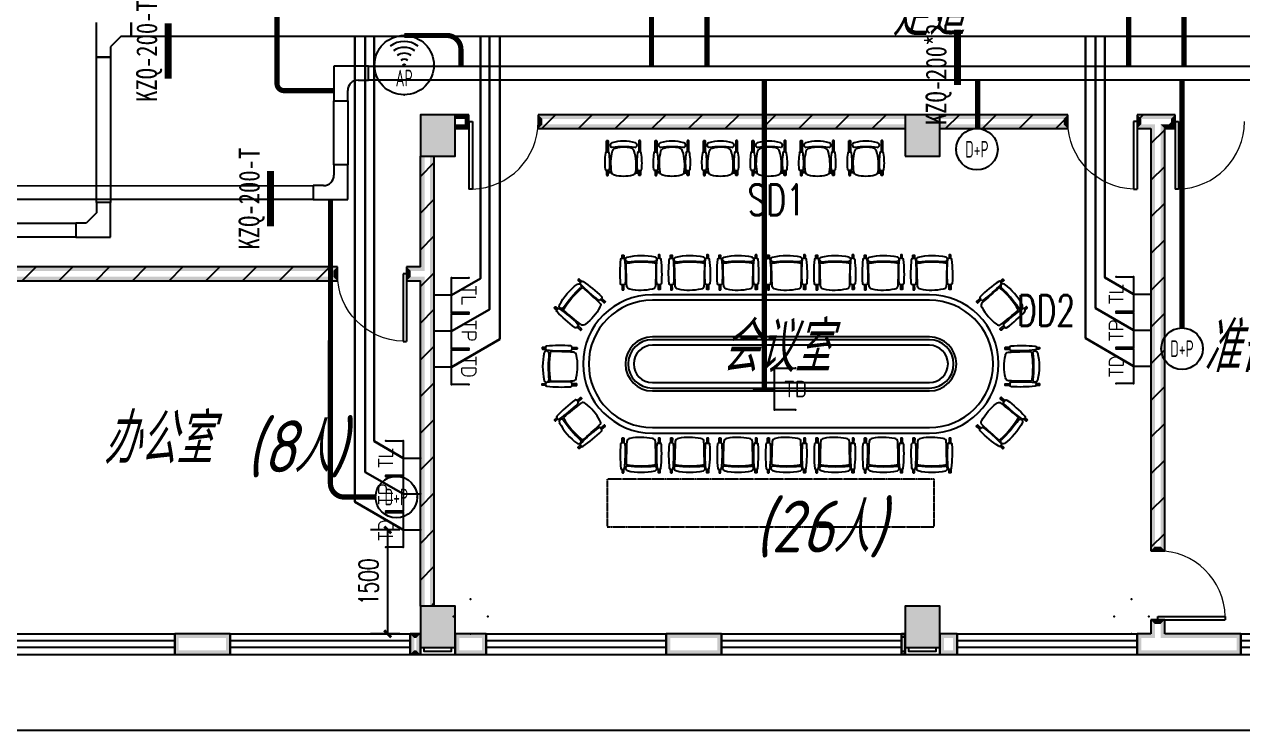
# Model space of a CAD drawing. Extents: x 1241380 to 1952554, y 1012187 to 1766051.
# Drawn here: x 1599344 to 1616940, y 1201521 to 1211726 of the extents above; entities that cross this region are included whole.
import ezdxf
from ezdxf.enums import TextEntityAlignment as Align

# ---------------------------------------------------------------- set-up
doc = ezdxf.new("R2010")
doc.units = 0
doc.linetypes.add('DASH', pattern=[0.35, 0.25, -0.1])
for name, color, linetype in [('1-建筑底图', 8, 'Continuous'), ('CABLETRAY_PDS', 4, 'Continuous'), ('DOTLN', 2, 'DASH'), ('EQUIP-插座', 3, 'Continuous'), ('EQUIP-照明', 3, 'Continuous'), ('EQUIP-通讯', 3, 'Continuous'), ('PUB_HATCH', 8, 'Continuous'), ('TEL_DIM', 3, 'Continuous'), ('WIRE-综合布线', 5, 'Continuous'), ('光纤点位', 3, 'Continuous'), ('内网桥架', 1, 'Continuous'), ('家具', 8, 'Continuous'), ('抗震支吊架', 2, 'Continuous'), ('红机电话', 3, 'Continuous'), ('蓝机电话', 3, 'Continuous')]:
    doc.layers.add(name, color=color, linetype=linetype)
doc.layers.add('内网线路', color=1, linetype='Continuous', lineweight=30)
doc.layers.get('EQUIP-插座').off()
doc.styles.add('_TCH_DIM', font='SIMPLEX', dxfattribs={"bigfont": 'GBCBIG'})
doc.styles.add('_TEL_ATTDEF', font='GBENOR', dxfattribs={"width": 0.8, "height": 3, "bigfont": 'GBCBIG'})
doc.styles.add('_TEL_DIM', font='SIMPLEX', dxfattribs={"width": 0.8, "height": 3.5, "bigfont": 'HZTXT'})
doc.styles.add('A_DIM_T3', font='SIMPLEX', dxfattribs={"width": 0.7, "bigfont": 'HZ'})
doc.styles.add('kzcad', font='', dxfattribs={"width": 0.8})
doc.styles.get("Standard").update_dxf_attribs({"font": 'gbeitc.shx', "bigfont": 'gbcbig.shx'})
doc.styles.get('kzcad').set_extended_font_data('SimSun')
doc.linetypes.add('JIEDI', pattern='A,1.25,-0.25,0.25,-0.25,0.625,["/",Standard,S=0.6,R=0,X=0,Y=-0.3],0.625,-0.25,0.25,-0.25', length=4)
doc.dimstyles.new('_TCH_ARCH&&100', dxfattribs={"dimtxt": 280, "dimasz": 100, "dimexe": 250, "dimexo": 300, "dimgap": 135, "dimtad": 1, "dimdec": 0, "dimzin": 0, "dimdsep": 46, "dimtxsty": 'A_DIM_T3', "dimblk": 'ARCHTICK', "dimcen": 0.09, "dimclrt": 7, "dimazin": 2, "dimtfac": 1, "dimtdec": 0, "dimtix": 1, "dimtmove": 2, "dimatfit": 3, "dimfxl": 100, "dimtolj": 1, "dimtzin": 0, "dimarcsym": 0})
pattern_1 = [(45, (-636285.87, -718395.4), (-265.16515, 265.16515), [])]

# ---------------------------------------------------------------- blocks, each defined once
blk = doc.blocks.new('办公椅6')
at = {"layer": '家具'}
for p, q in [((83, 245), (83, 273)), ((465, 265), (464, 249)), ((81, -250), (81, -279)), ((466, -275), (466, -258))]:
    blk.add_line(p, q, dxfattribs=at)
at = {"layer": '家具', "color": 8}
for points in [[(82, 273), (17, 274, 0.414214), (12, 269), (12, 255, 0.414214), (16, 250), (83, 250)], [(467, 271), (509, 271, -0.414214), (514, 266), (514, 252, -0.414214), (509, 248), (465, 248)], [(79, -274), (14, -274, -0.414214), (9, -269), (9, -255, -0.414214), (14, -250), (81, -251)], [(469, -276), (506, -276, 0.414214), (511, -272), (511, -258, 0.414214), (507, -253), (468, -253)]]:
    blk.add_lwpolyline(points, format="xyb", dxfattribs=at)
at = {"layer": '家具'}
for centre, radius, start, end in [((64, 162), 45, 89.7, 179.7), ((444, -11012), 11225, 90.2565, 91.9408), ((102, 273), 19, 87.8438, 179.7), ((102, 244), 19, 179.7, 271.4658), ((230, -1577), 1873, 83.3734, 93.9026), ((250, 2204), 1984, 265.7407, 275.6942), ((-845, 4), 1257, 349.8473, 9.5527), ((-1609, 10), 2033, 354.2379, 5.1674), ((435, 195), 19, 137.2336, 185.1674), ((450, 191), 33.5, 15.354, 150.4909), ((446, 265), 19, 359.7, 87.8438), ((445, 249), 19, 271.4658, 359.7), ((-389, 4), 894, 346.6997, 12.7003), ((741, -4), 741, 167.0681, 192.3319), ((62, -162), 45, 179.7, 269.7), ((559, 11006), 11225, 267.4592, 269.1435), ((100, -250), 19, 87.9342, 179.7), ((100, -279), 19, 179.7, 271.5562), ((249, 1621), 1925, 265.5539, 275.9414), ((229, -2265), 2038, 83.7863, 93.6061), ((433, -196), 19, 174.2379, 223.2208), ((448, -192), 33.7, 210.1055, 343.0268), ((447, -258), 19, 359.7, 87.9342), ((447, -274), 19, 271.5562, 359.7)]:
    blk.add_arc(centre, radius, start, end, dxfattribs=at)
blk = doc.blocks.new('会议桌')
at = {"layer": '家具'}
for p, q in [((2045, 972), (-1955, 972)), ((2045, 322), (-1955, 322)), ((-1955, -378), (2045, -378)), ((-1955, -1028), (2045, -1028))]:
    blk.add_line(p, q, dxfattribs=at)
at = {"layer": '家具', "color": 8}
for p, q in [((2045, 892), (-1955, 892)), ((2045, 362), (-1955, 362)), ((2045, 242), (-1955, 242)), ((-1955, -298), (2045, -298)), ((-1955, -418), (2045, -418)), ((-1955, -948), (2045, -948))]:
    blk.add_line(p, q, dxfattribs=at)
at = {"layer": '家具'}
for centre, radius, start, end in [((-1955, -28), 1000, 90, 270), ((2045, -28), 1000, 270, 90), ((-1955, -28), 350, 90, 270), ((2045, -28), 350, 270, 90)]:
    blk.add_arc(centre, radius, start, end, dxfattribs=at)
at = {"layer": '家具', "color": 8}
for centre, radius, start, end in [((-1955, -28), 920, 90, 270), ((2045, -28), 920, 270, 90), ((-1955, -28), 390, 90, 270), ((2045, -28), 390, 270, 90), ((-1955, -28), 270, 90, 270), ((2045, -28), 270, 270, 90)]:
    blk.add_arc(centre, radius, start, end, dxfattribs=at)
at = {"layer": '家具'}
for p, rotation in [((-1993, 1033), 90), ((-1293, 1033), 90), ((-593, 1033), 90), ((107, 1033), 90), ((807, 1033), 90), ((1507, 1033), 90), ((2207, 1033), 90), ((2894, 656), 40.89750937394187), ((-2805, -713), 220.8975093739419)]:
    blk.add_blockref('办公椅6', p, dxfattribs=dict(at, rotation=rotation))
at = {"layer": '家具', "xscale": -1}
for p, rotation in [((-2805, 656), 319.1024906260187), ((2894, -713), 139.1024906260582), ((-1993, -1090), 90), ((-1293, -1090), 90), ((-593, -1090), 90), ((107, -1090), 90), ((807, -1090), 90), ((1507, -1090), 90), ((2207, -1090), 90)]:
    blk.add_blockref('办公椅6', p, dxfattribs=dict(at, rotation=rotation))
blk.add_blockref('办公椅6', (-3036, 10), dxfattribs=at)
at = {"layer": '家具'}
blk.add_blockref('办公椅6', (3125, 10), dxfattribs=at)
blk = doc.blocks.new('办公椅2')
at = {"layer": '家具', "color": 8}
for p, q in [((10, 239), (10, 225)), ((81, 244), (15, 244)), ((15, 220), (82, 220)), ((49, 175), (49, 220)), ((49, 220), (65, 220)), ((65, 220), (65, 177)), ((508, 220), (350, 220)), ((352, 244), (508, 244)), ((513, 239), (513, 225)), ((49, -175), (49, -220)), ((10, -239), (10, -225)), ((15, -220), (82, -220)), ((81, -244), (15, -244)), ((49, -220), (65, -220)), ((65, -220), (65, -177)), ((508, -220), (350, -220)), ((352, -244), (508, -244)), ((513, -239), (513, -225))]:
    blk.add_line(p, q, dxfattribs=at)
at = {"layer": '家具'}
for p, q in [((82, 220), (82, 248)), ((349, 242), (349, 226)), ((82, -215), (82, -244)), ((349, -237), (349, -221))]:
    blk.add_line(p, q, dxfattribs=at)
at = {"layer": '家具', "color": 8}
for centre, start, end in [((15, 239), 90, 180), ((15, 225), 180, 270), ((508, 239), 0, 90), ((508, 225), 270, 0), ((15, -225), 90, 180), ((15, -239), 180, 270), ((508, -225), 0, 90), ((508, -239), 270, 0)]:
    blk.add_arc(centre, 4.75, start, end, dxfattribs=at)
at = {"layer": '家具'}
for centre, radius, start, end in [((63, 132), 45, 90, 180), ((185, -515), 702, 75.5446, 100.0038), ((101, 248), 19, 88.1438, 180), ((101, 220), 19, 180, 271.7658), ((193, -568), 840, 80.5473, 96.2767), ((193, 1087), 890, 264.0894, 278.9516), ((330, 242), 19, 0, 88.1438), ((330, 226), 19, 271.7658, 0), ((434, 164), 19, 136.4792, 185.4621), ((449, 160), 33.7, 16.6732, 149.5945), ((495, 0), 495, 164.5288, 195.4712), ((325, 93), 80.3, 4.194, 64.106), ((-20, -5), 438, 346.2625, 13.7375), ((-1029, -1), 1453, 353.532, 6.4617), ((-146, -1), 650, 344.7441, 15.2559), ((63, -132), 45, 180, 270), ((160, 498), 682, 261.8325, 287.0693), ((322, -71), 91.4, 294.6215, 335.3785), ((434, -167), 19, 174.5326, 222.4664), ((449, -163), 33.5, 209.2091, 344.346), ((101, -215), 19, 88.2342, 180), ((101, -244), 19, 180, 271.8562), ((193, 573), 840, 263.7233, 279.4527), ((193, -1082), 890, 81.0484, 95.9106), ((330, -221), 19, 0, 88.2342), ((330, -237), 19, 271.8562, 0)]:
    blk.add_arc(centre, radius, start, end, dxfattribs=at)
blk = doc.blocks.new('$DorLib2D$00000001')
at = {"color": 0}
for p, q in [((0.45, 0.975), (0.5, 0.975)), ((0.45, 0), (0.45, 0.975)), ((0.5, 0), (0.5, 0.975)), ((0.5, 0), (0.45, 0))]:
    blk.add_line(p, q, dxfattribs=at)
at = {"color": 0, "lineweight": 13}
blk.add_arc((0.475, 0), 0.975, 91.4693, 180, dxfattribs=at)
blk = doc.blocks.new('_FZH')
blk.add_lwpolyline([(-0.5, -0.5), (0.5, -0.5), (0.5, 0.5), (-0.5, 0.5)], close=True)
at = {"layer": 'PUB_HATCH'}
blk.add_solid([(-0.5, -0.5), (0.5, -0.5), (-0.5, 0.5), (0.5, 0.5)], dxfattribs=at)
blk = doc.blocks.new('$WINLIB2D$00000001')
at = {"color": 0}
for points in [[(-0.5, 0.5), (-0.5, -0.5)], [(-0.5, 0.5), (0.5, 0.5)], [(0.5, -0.5), (0.5, 0.5)], [(0.5, 0.1667), (-0.5, 0.1667)], [(0.5, -0.1667), (-0.5, -0.1667)], [(-0.5, -0.5), (0.5, -0.5)]]:
    blk.add_lwpolyline(points, dxfattribs=at)
blk = doc.blocks.new('1-一层建筑底图')
at = {"layer": '1-建筑底图'}
for points in [[(34800, 7750), (34300, 7750), (34360, 7690), (34740, 7690)], [(34300, 7750), (34300, 7150), (34360, 7210), (34360, 7690)], [(34800, 7150), (34800, 7750), (34740, 7690), (34740, 7210)], [(34800, 7750), (34800, 7690), (34940, 7690), (35000, 7750)], [(35000, 7550), (35000, 7750), (34940, 7690), (34940, 7610)], [(41300, 7690), (41300, 7750), (36000, 7750), (36060, 7690)], [(36000, 7750), (36000, 7550), (36060, 7610), (36060, 7690)], [(41800, 7750), (41300, 7750), (41360, 7690), (41740, 7690)], [(41300, 7750), (41300, 7150), (41360, 7210), (41360, 7690)], [(41800, 7150), (41800, 7750), (41740, 7690), (41740, 7210)], [(41800, 7750), (41800, 7690), (43590, 7690), (43650, 7750)], [(43650, 7550), (43650, 7750), (43590, 7690), (43590, 7610)], [(44950, 7750), (44650, 7750), (44710, 7690), (44950, 7690)], [(44650, 7750), (44650, 7550), (44710, 7610), (44710, 7690)], [(45200, 7750), (44950, 7750), (44950, 7690), (45140, 7690)], [(45200, 7550), (45200, 7750), (45140, 7690), (45140, 7610)], [(34800, 7610), (34800, 7550), (35000, 7550), (34940, 7610)], [(41300, 7550), (41300, 7610), (36060, 7610), (36000, 7550)], [(41800, 7610), (41800, 7550), (43650, 7550), (43590, 7610)], [(44650, 7550), (44850, 7550), (44910, 7610), (44710, 7610)], [(44850, 7550), (44850, 1450), (44910, 1510), (44910, 7610)], [(45050, 7550), (45200, 7550), (45140, 7610), (44990, 7610)], [(45050, 1450), (45050, 7550), (44990, 7610), (44990, 1510)], [(34300, 7150), (34800, 7150), (34740, 7210), (34360, 7210)], [(34360, 7150), (34300, 7150), (34300, 7200), (34300, 5550), (34360, 5490)], [(34500, 7150), (34300, 7150), (34300, 7200), (34300, 7140), (34500, 7140)], [(34500, 7150), (34440, 7150), (34440, 5450), (34500, 5450)], [(41300, 7150), (41800, 7150), (41740, 7210), (41360, 7210)], [(33100, 5550), (27400, 5550), (27400, 5490), (33040, 5490)], [(33100, 5350), (33100, 5550), (33040, 5490), (33040, 5410)], [(34300, 5550), (34100, 5550), (34160, 5490), (34360, 5490)], [(34100, 5550), (34100, 5350), (34160, 5410), (34160, 5490)], [(27500, 5350), (33100, 5350), (33040, 5410), (27440, 5410)], [(34100, 5350), (34300, 5350), (34360, 5410), (34160, 5410)], [(34300, 150), (34300, 650), (34360, 650), (34360, 5410), (34300, 5350)], [(34440, 650), (34500, 650), (34500, 5450), (34440, 5450)], [(44850, 1450), (45050, 1450), (44990, 1510), (44910, 1510)], [(34800, 650), (34300, 650), (34360, 590), (34740, 590)], [(34300, 650), (34300, 50), (34360, 110), (34360, 590)], [(34800, 50), (34800, 650), (34740, 590), (34740, 110)], [(41800, 650), (41300, 650), (41360, 590), (41740, 590)], [(41300, 650), (41300, 50), (41360, 110), (41360, 590)], [(41800, 50), (41800, 650), (41740, 590), (41740, 110)], [(45050, 450), (44850, 450), (44910, 390), (44990, 390)], [(44850, 450), (44850, 250), (44910, 190), (44910, 390)], [(45050, 250), (45050, 450), (44990, 390), (44990, 190)], [(31550, 250), (30750, 250), (30810, 190), (31490, 190)], [(30750, 250), (30750, -50), (30810, 10), (30810, 190)], [(31550, -50), (31550, 250), (31490, 190), (31490, 10)], [(34300, 250), (34150, 250), (34210, 190), (34240, 190)], [(34150, 250), (34150, -50), (34210, 10), (34210, 190)], [(34300, -50), (34300, 250), (34240, 190), (34240, 10)], [(35250, 250), (34800, 250), (34860, 190), (35190, 190)], [(34800, 250), (34800, -50), (34860, 10), (34860, 190)], [(35250, -50), (35250, 250), (35190, 190), (35190, 10)], [(38650, 250), (37850, 250), (37910, 190), (38590, 190)], [(37850, 250), (37850, -50), (37910, 10), (37910, 190)], [(38650, -50), (38650, 250), (38590, 190), (38590, 10)], [(41300, 250), (41250, 250), (41310, 190), (41240, 190)], [(41300, -50), (41300, 250), (41240, 190), (41240, 10)], [(41250, 250), (41250, -50), (41310, 10), (41310, 190)], [(42050, 250), (41800, 250), (41860, 190), (41990, 190)], [(41800, 250), (41800, -50), (41860, 10), (41860, 190)], [(42050, -50), (42050, 250), (41990, 190), (41990, 10)], [(44850, 250), (44650, 250), (44710, 190), (44910, 190)], [(44650, 250), (44650, -50), (44710, 10), (44710, 190)], [(46150, 250), (45050, 250), (44990, 190), (46090, 190)], [(46150, -50), (46150, 250), (46090, 190), (46090, 10)], [(30750, -50), (31550, -50), (31490, 10), (30810, 10)], [(34150, -50), (34300, -50), (34240, 10), (34210, 10)], [(34300, 50), (34800, 50), (34740, 110), (34360, 110)], [(34800, -50), (35250, -50), (35190, 10), (34860, 10)], [(37850, -50), (38650, -50), (38590, 10), (37910, 10)], [(41250, -50), (41300, -50), (41240, 10), (41310, 10)], [(41300, 50), (41800, 50), (41740, 110), (41360, 110)], [(41800, -50), (42050, -50), (41990, 10), (41860, 10)], [(44650, -50), (44950, -50), (44950, 10), (44710, 10)], [(44950, -50), (46150, -50), (46090, 10), (44950, 10)]]:
    blk.add_hatch(color=8, dxfattribs=at).paths.add_polyline_path(points)
h = blk.add_hatch(dxfattribs=at)
h.set_pattern_fill('普通砖', color=8, scale=150, style=0)
h.set_pattern_definition(pattern_1)
h.paths.add_polyline_path([(34800, 7750), (34800, 7550), (35000, 7550), (35000, 7750)])
h = blk.add_hatch(dxfattribs=at)
h.set_pattern_fill('普通砖', color=8, scale=150, style=0)
h.set_pattern_definition(pattern_1)
h.paths.add_polyline_path([(41300, 7550), (41300, 7750), (36000, 7750), (36000, 7550)])
h = blk.add_hatch(dxfattribs=at)
h.set_pattern_fill('普通砖', color=8, scale=150, style=0)
h.set_pattern_definition(pattern_1)
h.paths.add_polyline_path([(41800, 7750), (41800, 7550), (43650, 7550), (43650, 7750)])
h = blk.add_hatch(dxfattribs=at)
h.set_pattern_fill('普通砖', color=8, scale=150, style=0)
h.set_pattern_definition(pattern_1)
h.paths.add_polyline_path([(44950, 7617), (44950, 7750), (44650, 7750), (44650, 7550), (44850, 7550), (44910, 7610)])
h = blk.add_hatch(dxfattribs=at)
h.set_pattern_fill('普通砖', color=8, scale=150, style=0)
h.set_pattern_definition(pattern_1)
h.paths.add_polyline_path([(44990, 7610), (45050, 7550), (45200, 7550), (45200, 7750), (44950, 7750), (44950, 7617)])
h = blk.add_hatch(dxfattribs=at)
h.set_pattern_fill('普通砖', color=8, scale=150, style=0)
h.set_pattern_definition(pattern_1)
h.paths.add_polyline_path([(44910, 7610), (44850, 7550), (44850, 1450), (45050, 1450), (45050, 7550), (44990, 7610), (44950, 7617)])
h = blk.add_hatch(dxfattribs=at)
h.set_pattern_fill('普通砖', color=8, scale=150, style=0)
h.set_pattern_definition(pattern_1)
h.paths.add_polyline_path([(34500, 7150), (34300, 7150), (34300, 7200), (34300, 5550), (34360, 5490), (34367, 5450), (34500, 5450)])
h = blk.add_hatch(dxfattribs=at)
h.set_pattern_fill('普通砖', color=8, scale=150, style=0)
h.set_pattern_definition(pattern_1)
h.paths.add_polyline_path([(27440, 5410), (27500, 5350), (33100, 5350), (33100, 5550), (27400, 5550), (27400, 5417)])
h = blk.add_hatch(dxfattribs=at)
h.set_pattern_fill('普通砖', color=8, scale=150, style=0)
h.set_pattern_definition(pattern_1)
h.paths.add_polyline_path([(34360, 5490), (34300, 5550), (34100, 5550), (34100, 5350), (34300, 5350), (34360, 5410), (34367, 5450)])
h = blk.add_hatch(dxfattribs=at)
h.set_pattern_fill('普通砖', color=8, scale=150, style=0)
h.set_pattern_definition(pattern_1)
h.paths.add_polyline_path([(34300, 150), (34300, 650), (34500, 650), (34500, 5450), (34367, 5450), (34360, 5410), (34300, 5350)])
h = blk.add_hatch(dxfattribs=at)
h.set_pattern_fill('普通砖', color=8, scale=150, style=0)
h.set_pattern_definition(pattern_1)
h.paths.add_polyline_path([(44950, 150), (45050, 250), (45050, 450), (44850, 450), (44850, 250)])
at = {"layer": '1-建筑底图', "color": 8}
for p, q in [((35000, 7750), (34800, 7750)), ((35000, 7550), (35000, 7750)), ((41300, 7750), (36000, 7750)), ((36000, 7750), (36000, 7550)), ((43650, 7750), (41800, 7750)), ((43650, 7550), (43650, 7750)), ((44950, 7750), (44650, 7750)), ((44650, 7750), (44650, 7550)), ((45200, 7750), (44950, 7750)), ((45200, 7550), (45200, 7750)), ((34800, 7550), (35000, 7550)), ((36000, 7550), (41300, 7550)), ((41800, 7550), (43650, 7550)), ((44650, 7550), (44850, 7550)), ((44850, 7550), (44850, 1450)), ((45050, 7550), (45200, 7550)), ((45050, 1450), (45050, 7550)), ((34300, 5550), (34300, 7150)), ((34500, 5450), (34500, 7150)), ((33100, 5550), (27400, 5550)), ((33100, 5350), (33100, 5550)), ((34300, 5550), (34100, 5550)), ((34100, 5550), (34100, 5350)), ((27500, 5350), (33100, 5350)), ((34100, 5350), (34300, 5350)), ((34300, 650), (34300, 5350)), ((34500, 650), (34500, 5450)), ((44850, 1450), (45050, 1450)), ((45050, 450), (44850, 450)), ((44850, 450), (44850, 250)), ((45050, 250), (45050, 450)), ((31550, 250), (30750, 250)), ((30750, 250), (30750, -50)), ((31550, -50), (31550, 250)), ((34300, 250), (34150, 250)), ((34150, 250), (34150, -50)), ((34300, -50), (34300, 250)), ((35250, 250), (34800, 250)), ((34800, 250), (34800, -50)), ((35250, -50), (35250, 250)), ((38650, 250), (37850, 250)), ((37850, 250), (37850, -50)), ((38650, -50), (38650, 250)), ((41300, 250), (41250, 250)), ((41250, 250), (41250, -50)), ((41300, -50), (41300, 250)), ((42050, 250), (41800, 250)), ((41800, 250), (41800, -50)), ((42050, -50), (42050, 250)), ((44850, 250), (44650, 250)), ((44650, 250), (44650, -50)), ((46150, 250), (45050, 250)), ((46150, -50), (46150, 250)), ((30750, -50), (31550, -50)), ((34150, -50), (34300, -50)), ((34800, -50), (35250, -50)), ((37850, -50), (38650, -50)), ((41250, -50), (41300, -50)), ((41800, -50), (42050, -50)), ((44650, -50), (44950, -50)), ((44950, -50), (46150, -50))]:
    blk.add_line(p, q, dxfattribs=at)
for points in [[(55850, -1150), (-1150, -1150), (-1150, 1150), (-1750, 1150), (-1750, 11350), (-1150, 11350), (-1150, 13650), (8600, 13650), (8600, 18950)], [(34300, 50), (34300, -50), (34800, -50), (34800, 50)], [(34350, 50), (34350, 0), (34750, 0), (34750, 50)], [(41300, 50), (41300, -50), (41800, -50), (41800, 50)], [(41350, 50), (41350, 0), (41750, 0), (41750, 50)]]:
    blk.add_lwpolyline(points, dxfattribs=at)
for name, p, xscale, yscale, zscale, rotation in [('_FZH', (34550, 7450), 499.9999996811384, 600.0000000621658, 600.0000000621658, 9.778376298461183e-09), ('_FZH', (41550, 7450), 500.0000001119915, 599.9999998572748, 599.9999998572748, 6.189858933937632e-09), ('$DorLib2D$00000001', (33600, 5450), -1000, 1000, -1000, 180), ('$DorLib2D$00000001', (44950, 950), -1000, -1000, -1000, 90), ('_FZH', (34550, 350), 499.9999997790437, 599.9999998271232, 599.9999998271232, 2.693389050849568e-08), ('_FZH', (41550, 350), 500.0000001179287, 600.0000000247965, 600.0000000247965, 359.9999999854858), ('$WINLIB2D$00000001', (29450, 100), -2600, -300, -2600, 180.0000000000452), ('$WINLIB2D$00000001', (32850, 100), -2600, -300, -2600, 180.0000000000452), ('$WINLIB2D$00000001', (36550, 100), -2600, -300, -2600, 180.0000000000555), ('$WINLIB2D$00000001', (39950, 100), -2600, -300, -2600, 180.0000000000555), ('$WINLIB2D$00000001', (43350, 100), -2600, -300, -2600, 180.0000000000551), ('$WINLIB2D$00000001', (46600, 100), -900, -300, -900, 180.0000000000445)]:
    blk.add_blockref(name, p, dxfattribs=dict(at, xscale=xscale, yscale=yscale, zscale=zscale, rotation=rotation))
at = {"layer": '1-建筑底图', "color": 8, "yscale": -1000}
for p, xscale, zscale in [((35500, 7650), -1000, -1000), ((44150, 7650), 1000, 1000), ((45700, 7650), -1000, -1000)]:
    blk.add_blockref('$DorLib2D$00000001', p, dxfattribs=dict(at, xscale=xscale, zscale=zscale))
at = {"layer": '1-建筑底图', "color": 8, "lineweight": 9}
for name, p, rotation in [('办公椅2', (37233, 6863), 90), ('办公椅2', (37933, 6863), 90), ('办公椅2', (38633, 6863), 90), ('办公椅2', (39333, 6863), 90), ('办公椅2', (40033, 6863), 90), ('办公椅2', (40733, 6863), 90), ('会议桌', (39695, 4121), 180)]:
    blk.add_blockref(name, p, dxfattribs=dict(at, rotation=rotation))
at = {"layer": '1-建筑底图', "color": 8}
for s, height, p in [('走道', 723.4, (41110, 8888)), ('会议室', 723.4, (38652, 4034)), ('准备室', 723.4, (45607, 4034)), ('办公室', 723.4, (29720, 2707)), ('(8', 750, (31778, 2582)), ('人', 723, (32465, 2582)), (')', 750, (32992, 2582)), ('(26', 750, (39127, 1425)), ('人', 723, (40252, 1425)), (')', 750, (40779, 1425))]:
    blk.add_text(s, height=height, dxfattribs=at).set_placement(p)
at = {"layer": '1-建筑底图', "color": 8, "style": '_TCH_DIM', "width": 0.705882}
for s, p in [('SD1', (39028, 6297)), ('DD2', (42917, 4697))]:
    blk.add_text(s, height=446.2, dxfattribs=at).set_placement(p)
blk = doc.blocks.new('$equip_U$00000080(win7-PC-wzy)')
blk.add_circle((0, 0.5), 0.5)
for p in [(0, 0.999), (-0.5, 0.5), (0.5, 0.5)]:
    blk.add_point(p)
at = {"color": 7, "style": '_TEL_DIM', "width": 0.7}
blk.add_attdef('$TEXT$', text='', height=0.4, dxfattribs=at).set_placement((0, 0.5), align=Align.MIDDLE_CENTER)
at = {"color": 7, "style": '_TEL_DIM', "flags": 1}
for tag in ['A', 'REMARK']:
    blk.add_attdef(tag, text='', height=0.00002, dxfattribs=at).set_placement((0, 0), align=Align.MIDDLE_CENTER)
blk = doc.blocks.new('$equip$00002670')
for p, q in [((-0.5, 0.499), (-0.5, 0.999)), ((0.5, 0.999), (0.5, 0.499)), ((0.5, 0.499), (-0.5, 0.499)), ((0, 0.5), (0, 0))]:
    blk.add_line(p, q)
for p in [(-0.5, 0.999), (0.5, 0.999), (-0.5, 0.499), (0.5, 0.499), (0, 0)]:
    blk.add_point(p)
at = {"color": 7, "style": '_TEL_DIM'}
blk.add_attdef('$TEXT$', text='', height=0.4, dxfattribs=at).set_placement((0, 0.999), align=Align.MIDDLE_CENTER)
at = {"color": 7, "style": '_TEL_DIM', "flags": 1}
blk.add_attdef('A', text='', height=0.000025, dxfattribs=at).set_placement((0, 0), align=Align.MIDDLE_CENTER)
blk = doc.blocks.new('$equip_U$00000091(win7-PC-wzy)')
for radius in [0.714, 0.0272]:
    blk.add_circle((0, 0), radius)
for radius in [0.571, 0.428, 0.285, 0.143]:
    blk.add_arc((0, 0), radius, 53.7049, 126.2951)
for p in [(0, 0.714), (-0.714, 0), (0.714, 0), (0, -0.714)]:
    blk.add_point(p)
at = {"color": 7, "style": '_TEL_DIM', "flags": 1}
for tag in ['A', 'REMARK']:
    blk.add_attdef(tag, text='', height=0.00002, dxfattribs=at).set_placement((0, 0), align=Align.MIDDLE_CENTER)
at = {"color": 7, "style": '_TEL_DIM', "width": 0.7}
blk.add_attdef('$TEXT$', text='', height=0.4, dxfattribs=at).set_placement((0, -0.31), align=Align.MIDDLE_CENTER)
blk = doc.blocks.new('$equip$00001239')
for p, q in [((-0.5, 1.05), (-0.5, 1)), ((0.5, 1), (-0.5, 1)), ((0.5, 1.05), (0.5, 1)), ((0.5, 0.5), (-0.5, 0.5)), ((0, 0.5), (0, 0))]:
    blk.add_line(p, q)
blk.add_arc((0, 1), 0.5, 180, 0)
for points in [[(0, 0.75), (-0.433, 0.75), (0, 1), (-0.5, 1)], [(0, 0.567), (-0.25, 0.567), (0, 0.75), (-0.433, 0.75)], [(0, 0.5), (0, 0.5), (0, 0.567), (-0.25, 0.567)]]:
    blk.add_solid(points)
at = {"layer": 'EQUIP-照明'}
for p in [(0, 1), (-0.5, 0.5), (0.5, 0.5), (0, 0)]:
    blk.add_point(p, dxfattribs=at)
at = {"layer": 'EQUIP-照明', "flags": 9}
blk.add_attdef('A', (0, 0), '', height=0.00002, dxfattribs=at)
blk = doc.blocks.new('$equip$00001867')
for p, q in [((-0.5, 0.499), (-0.5, 0.999)), ((0.5, 0.999), (0.5, 0.499)), ((0.5, 0.499), (-0.5, 0.499)), ((0, 0.5), (0, 0))]:
    blk.add_line(p, q)
for p in [(-0.5, 0.999), (0.5, 0.999), (-0.5, 0.499), (0.5, 0.499), (0, 0)]:
    blk.add_point(p)
at = {"color": 7, "style": '_TEL_DIM'}
blk.add_attdef('$TEXT$', text='', height=0.4, dxfattribs=at).set_placement((0, 0.999), align=Align.MIDDLE_CENTER)
at = {"color": 7, "style": '_TEL_DIM', "flags": 1}
blk.add_attdef('A', text='', height=0.00002, dxfattribs=at).set_placement((0, 0), align=Align.MIDDLE_CENTER)
blk = doc.blocks.new('_ArchTick')
at = {"color": 0, "linetype": 'ByBlock', "const_width": 0.4}
blk.add_lwpolyline([(-0.5, -0.5), (0.5, 0.5)], dxfattribs=at)
blk = doc.blocks.new('*D195')
at = {"layer": 'Defpoints', "color": 0, "transparency": 16777216}
for p in [(40457, 226967), (40931, 226967), (40931, 225467)]:
    blk.add_point(p, dxfattribs=at)
at = {"layer": 'TEL_DIM', "color": 0, "lineweight": -2, "transparency": 16777216}
for p, q in [((40631, 226967), (40207, 226967)), ((40457, 225467), (40457, 226967)), ((40631, 225467), (40207, 225467))]:
    blk.add_line(p, q, dxfattribs=at)
at = {"layer": 'TEL_DIM', "color": 0, "lineweight": -2, "transparency": 16777216, "xscale": 100, "yscale": 100, "zscale": 100}
for p, rotation in [((40457, 226967), 90), ((40457, 225467), 270)]:
    blk.add_blockref('_ArchTick', p, dxfattribs=dict(at, rotation=rotation))
at = {"layer": 'TEL_DIM', "color": 7, "transparency": 16777216, "insert": (40182, 226217), "char_height": 280, "attachment_point": 5, "rotation": 90, "style": 'A_DIM_T3'}
blk.add_mtext('\\A1;1500', dxfattribs=at)
blk = doc.blocks.new('A$C4A9128F6')
at = {"layer": 'DOTLN', "linetype": 'DASH'}
blk.add_lwpolyline([(-29901.6, -82401.5), (-25179, -82401.5), (-25179, -81711.4), (-29901.6, -81711.4)], close=True, dxfattribs=at)
at = {"layer": '内网桥架'}
for p, q in [((-37279.1, -75614.7), (-37279.1, -75114.7)), ((-36779.1, -75114.7), (-36779.1, -75314.7)), ((-36779.1, -75314.7), (-36779.1, -75114.7)), ((-36929.1, -75314.7), (-37079.1, -75464.7)), ((-37079.1, -75464.7), (-37079.1, -75614.7)), ((-36779.1, -75314.7), (-36929.1, -75314.7)), ((-9471.5, -75314.7), (-36779.1, -75314.7)), ((-37079.1, -75614.7), (-37279.1, -75614.7)), ((-37279.1, -77714.5), (-37279.1, -75614.7)), ((-37279.1, -75614.7), (-37079.1, -75614.7)), ((-37079.1, -75614.7), (-37079.1, -77714.5)), ((-37079.1, -77714.5), (-37279.1, -77714.5)), ((-37079.1, -77714.5), (-37279.1, -77714.5)), ((-37279.1, -77714.5), (-37279.1, -77864.5)), ((-37079.1, -78214.5), (-37079.1, -77714.5)), ((-37279.1, -77864.5), (-37429.1, -78014.5)), ((-54795, -78014.5), (-37579.1, -78014.5)), ((-37429.1, -78014.5), (-37579.1, -78014.5)), ((-37579.1, -78014.5), (-37579.1, -78214.5)), ((-37579.1, -78014.5), (-37579.1, -78214.5)), ((-37579.1, -78214.5), (-54795, -78214.5)), ((-37579.1, -78214.5), (-37079.1, -78214.5))]:
    blk.add_line(p, q, dxfattribs=at)
at = {"layer": '内网线路'}
for points in [[(-32849.3, -82446.7), (-33545.9, -82042.3), (-33545.9, -75314.7)], [(-32849.3, -81926.7), (-33398.2, -81612.4), (-33398.2, -75314.7)], [(-32849.3, -81408.4), (-33267.2, -81165.3), (-33267.2, -75314.7)], [(-32150.3, -79055.9), (-31732.4, -78812.8), (-31732.4, -75314.7)], [(-32150.3, -79574.2), (-31601.4, -79259.9), (-31601.4, -75314.7)], [(-32150.3, -80094.2), (-31453.8, -79689.8), (-31453.8, -75314.7)], [(-22299.3, -80078.6), (-22995.9, -79674.2), (-22995.9, -75314.7)], [(-22299.3, -79558.6), (-22848.2, -79244.3), (-22848.2, -75314.7)], [(-22299.3, -79040.3), (-22717.2, -78797.2), (-22717.2, -75314.7)]]:
    blk.add_lwpolyline(points, dxfattribs=at)
at = {"layer": 'EQUIP-插座', "xscale": 500, "yscale": 500, "zscale": 500}
for p in [(-31874.8, -83946.7), (-22330.5, -83946.7)]:
    blk.add_blockref('$equip$00001239', p, dxfattribs=at)
at = {"layer": '光纤点位', "xscale": 500, "yscale": 500, "zscale": 500}
for p, rotation in [((-32399.8, -80094.2), 270), ((-22049.8, -80078.6), 90), ((-32599.8, -82446.7), 90)]:
    blk.add_blockref('$equip$00002670', p, dxfattribs=dict(at, rotation=rotation)).add_auto_attribs({'$TEXT$': 'TD'})
at = {"layer": '红机电话', "xscale": 500, "yscale": 500, "zscale": 500}
for p, rotation in [((-32399.8, -79574.2), 270), ((-22049.8, -79558.6), 90), ((-32599.8, -81926.7), 90)]:
    blk.add_blockref('$equip$00001867', p, dxfattribs=dict(at, rotation=rotation)).add_auto_attribs({'$TEXT$': 'TP'})
at = {"layer": '蓝机电话', "xscale": 500, "yscale": 500, "zscale": 500}
for p, rotation in [((-32399.8, -79055.9), 270), ((-22049.8, -79040.3), 90), ((-32599.8, -81408.4), 90)]:
    blk.add_blockref('$equip$00001867', p, dxfattribs=dict(at, rotation=rotation)).add_auto_attribs({'$TEXT$': 'TL'})
at = {"layer": 'TEL_DIM'}
dim = blk.add_aligned_dim(p1=(-32599.8, -83946.7), p2=(-32599.8, -82446.7), distance=473.5, dimstyle='_TCH_ARCH&&100', dxfattribs=at)
dim.commit()
dim.dimension.update_dxf_attribs({"geometry": '*D195', "text_midpoint": (-33348.3, -83196.7), "insert": (-73530.4, -309413.6)})

msp = doc.modelspace()

# ---------------------------------------------------------------- linework, layer by layer
at = {"layer": 'CABLETRAY_PDS'}
for p, q in [((1604314.7, 1211120.3), (1603814.7, 1211120.3)), ((1603814.7, 1211120.3), (1603814.7, 1210620.3)), ((1604314.7, 1211120.3), (1636115, 1211121.2)), ((1604314.7, 1210920.3), (1604314.7, 1211120.3)), ((1604314.7, 1210920.3), (1604314.7, 1211120.3)), ((1604164.7, 1210920.3), (1604314.7, 1210920.3)), ((1636115, 1210921.2), (1604314.7, 1210920.3)), ((1603814.7, 1210620.3), (1604014.7, 1210620.3)), ((1603814.7, 1209697.4), (1603814.7, 1210620.3)), ((1603814.7, 1210620.3), (1604014.7, 1210620.3)), ((1604014.7, 1210620.3), (1604014.7, 1210770.3)), ((1604014.7, 1210620.3), (1604014.7, 1209697.4)), ((1604015, 1209697.2), (1603815, 1209697.2)), ((1604015, 1209697.2), (1603815, 1209697.2)), ((1603815, 1209697.2), (1603815, 1209547.2)), ((1604015, 1209197.2), (1604015, 1209697.2)), ((1573863.5, 1209385.2), (1603514.9, 1209397.1)), ((1603665, 1209397.2), (1603515, 1209397.2)), ((1603515, 1209397.2), (1603515, 1209197.2)), ((1603515, 1209397.1), (1603515, 1209197.1)), ((1603515, 1209197.1), (1573863.5, 1209185.4)), ((1603515, 1209197.2), (1604015, 1209197.2))]:
    msp.add_line(p, q, dxfattribs=at)
for centre, start, end in [((1604164.7, 1210770.3), 90.00158, 180.00158), ((1603665, 1209547.2), 270.00158, 0.00158)]:
    msp.add_arc(centre, 150, start, end, dxfattribs=at)
at = {"layer": 'WIRE-综合布线', "linetype": 'Continuous', "const_width": 75}
for points in [[(1608402.9, 1211120.5), (1608402.8, 1215086.1)], [(1609202.9, 1211120.5), (1609202.8, 1215086.1)], [(1615293.6, 1211120.5), (1615293.5, 1215086.1)], [(1616093.6, 1211120.5), (1616093.5, 1215086.1)], [(1604829.9, 1211565.2), (1605449.3, 1211565.2)], [(1605649.3, 1211120.3), (1605649.3, 1211365.3)], [(1610030.8, 1210920.5), (1610030.9, 1206456.9)], [(1613113, 1210920.4), (1613113, 1210221.1)], [(1616064.6, 1210920.6), (1616064.7, 1207339.5)], [(1603764.2, 1205095.9), (1603765, 1209197.2)], [(1603964.2, 1204895.8), (1604417.6, 1204895.8)]]:
    msp.add_lwpolyline(points, dxfattribs=at)
at = {"layer": 'WIRE-综合布线', "const_width": 75}
for points in [[(1602993.5, 1210868.6), (1602993.5, 1212621.1)], [(1603093.5, 1210768.6), (1603814.7, 1210768.6)]]:
    msp.add_lwpolyline(points, dxfattribs=at)
at = {"layer": 'WIRE-综合布线', "linetype": 'Continuous', "const_width": 75}
for points in [[(1605649.3, 1211365.3, 0.4142055), (1605449.3, 1211565.2)], [(1603764.2, 1205095.9, 0.4142731), (1603964.2, 1204895.8)]]:
    msp.add_lwpolyline(points, format="xyb", dxfattribs=at)
at = {"layer": 'WIRE-综合布线', "const_width": 75}
msp.add_lwpolyline([(1602993.5, 1210868.6, 0.4142216), (1603093.5, 1210768.6)], format="xyb", dxfattribs=at)
at = {"layer": '抗震支吊架', "color": 2, "const_width": 100}
for points in [[(1601420.2, 1210939.7), (1601420.2, 1211739.7)], [(1612822.1, 1210849.4), (1612822.1, 1211649.4)], [(1602900, 1208807.2), (1602900, 1209607.2)]]:
    msp.add_lwpolyline(points, dxfattribs=at)

# ---------------------------------------------------------------- block references
at = {"layer": '1-建筑底图', "linetype": 'JIEDI'}
msp.add_blockref('1-一层建筑底图', (1570765, 1202671.1), dxfattribs=at)
at = {"layer": '1-建筑底图', "color": 3}
msp.add_blockref('A$C4A9128F6', (1637664.8, 1286867.8), dxfattribs=at)
at = {"layer": 'EQUIP-通讯', "linetype": 'JIEDI'}
ref = msp.add_blockref('$equip_U$00000091(win7-PC-wzy)', (1604829.9, 1211137), dxfattribs=dict(at, xscale=600, yscale=600, zscale=600))
ref.add_attrib('$TEXT$', 'AP', dxfattribs={"layer": '0', "color": 7, "height": 240, "style": '_TEL_ATTDEF', "width": 0.7}).set_placement((1604829.9, 1210950.7), align=Align.MIDDLE_CENTER)
ref = msp.add_blockref('$equip_U$00000080(win7-PC-wzy)', (1613102, 1209621.9), dxfattribs=dict(at, xscale=600, yscale=600, zscale=600))
ref.add_attrib('$TEXT$', 'D+P', dxfattribs={"layer": '0', "color": 7, "height": 240, "style": '_TEL_ATTDEF', "width": 0.7}).set_placement((1613102, 1209921.6), align=Align.MIDDLE_CENTER)
ref = msp.add_blockref('$equip_U$00000080(win7-PC-wzy)', (1616064.7, 1206740.1), dxfattribs=dict(at, xscale=600, yscale=600, zscale=600))
ref.add_attrib('$TEXT$', 'D+P', dxfattribs={"layer": '0', "color": 7, "height": 240, "style": '_TEL_ATTDEF', "width": 0.7}).set_placement((1616064.7, 1207039.8), align=Align.MIDDLE_CENTER)
ref = msp.add_blockref('$equip$00002670', (1609881.1, 1206456.9), dxfattribs=dict(at, xscale=600, yscale=600, zscale=600, rotation=270))
ref.add_attrib('$TEXT$', 'TD', dxfattribs={"layer": '0', "color": 7, "height": 240, "style": '_TEL_ATTDEF'}).set_placement((1610480.5, 1206456.9), align=Align.MIDDLE_CENTER)
ref = msp.add_blockref('$equip_U$00000080(win7-PC-wzy)', (1604717.3, 1204596.1), dxfattribs=dict(at, xscale=600, yscale=600, zscale=600))
ref.add_attrib('$TEXT$', 'D+P', dxfattribs={"layer": '0', "color": 7, "height": 240, "style": '_TEL_ATTDEF', "width": 0.7}).set_placement((1604717.3, 1204895.8), align=Align.MIDDLE_CENTER)

# ---------------------------------------------------------------- texts
at = {"layer": '抗震支吊架', "color": 2, "style": 'kzcad', "width": 0.8}
for s, p in [('KZQ-200*2-TL', (1612662.1, 1211249.4)), ('KZQ-200-T', (1601260.2, 1211339.7)), ('KZQ-200-T', (1602740, 1209207.2))]:
    msp.add_text(s, height=300, rotation=89.88539, dxfattribs=at).set_placement(p, align=Align.CENTER)

doc.saveas('drawing.dxf')
